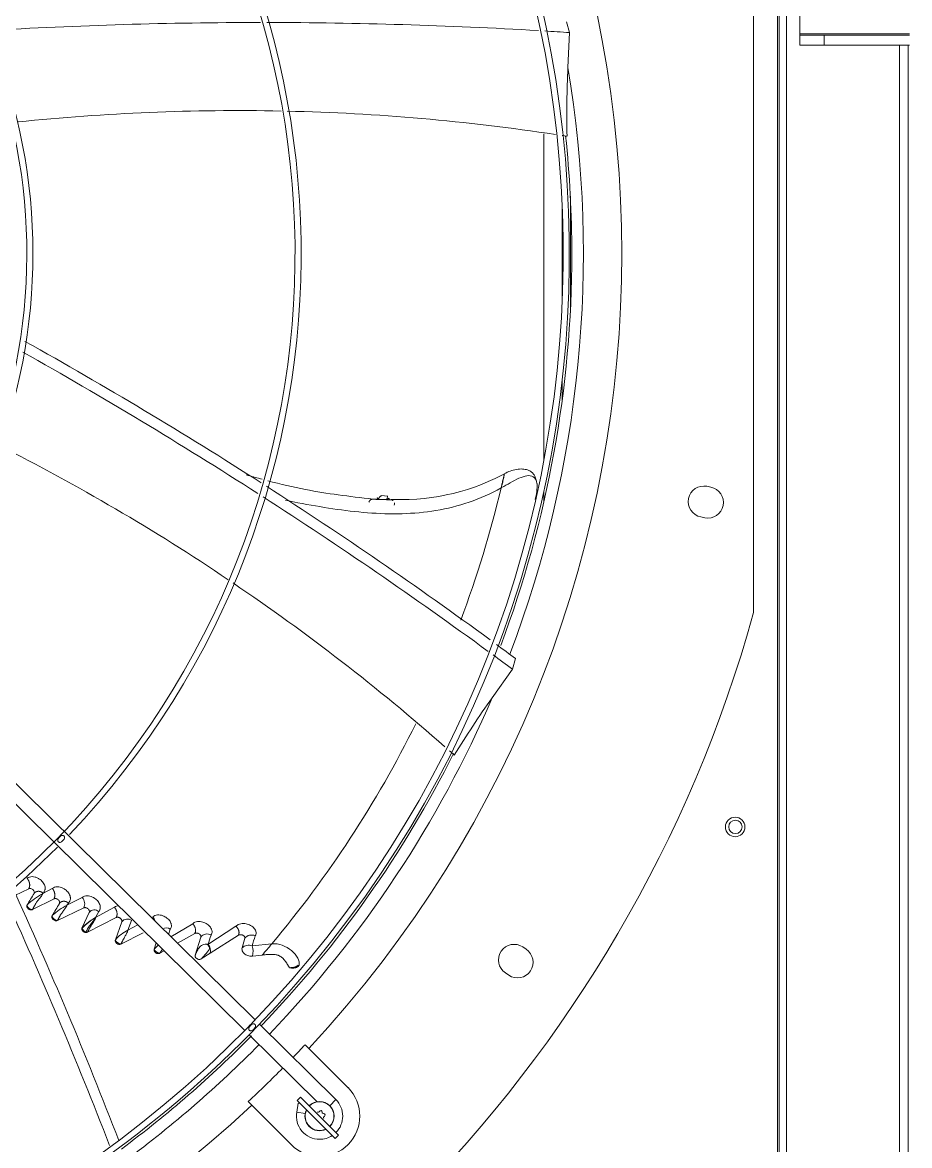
# Model space of a CAD drawing. Header units: millimetres. Extents: x 113490 to 142599, y -20467 to 115.
# Drawn here: x 131527.9 to 131891.7, y -11725.6 to -11265.2 of the extents above; entities that cross this region are included whole.
import ezdxf

# ---------------------------------------------------------------- set-up
doc = ezdxf.new("R2010")
doc.units = ezdxf.units.MM
doc.layers.add('DV3_0', color=7, linetype='Continuous')

msp = doc.modelspace()

# ---------------------------------------------------------------- linework, layer by layer
at = {"layer": 'DV3_0', "color": 7, "linetype": 'Continuous', "lineweight": 20}
for p, q in [((131837.64, -9845.59), (131837.64, -11865.47)), ((131846.74, -11269.89), (131891.74, -11269.89)), ((131887.64, -11903.49), (131887.64, -11274.49)), ((131752.63, -11383.52), (131752.63, -11336.47)), ((131749.31, -11379.64), (131749.31, -11340.34)), ((131749.31, -11419.76), (131749.31, -11411.56)), ((131673.78, -11460.67), (131677.32, -11460.77)), ((131654, -11709.27), (131656.46, -11706.78)), ((131643.88, -11712.5), (131640.44, -11711.89))]:
    msp.add_line(p, q, dxfattribs=at)
at = {"layer": 'DV3_0', "color": 7, "linetype": 'Continuous', "lineweight": 15}
for p, q in [((131838.24, -9857.26), (131838.24, -11851.51)), ((131841.24, -9857.26), (131841.24, -11851.51)), ((131846.74, -11159.09), (131846.74, -11269.89)), ((131827.74, -11507.16), (131827.74, -11212.82)), ((131752.3, -11269.38), (131751.05, -11265.05)), ((131751.65, -11283.75), (131752.3, -11269.38)), ((131846.74, -11269.89), (131846.74, -11270.49)), ((131846.74, -11274.49), (131846.74, -11270.49)), ((131846.74, -11270.49), (131856.74, -11270.49)), ((131856.74, -11270.49), (131891.74, -11270.49)), ((131856.74, -11270.49), (131856.74, -11274.49)), ((131856.74, -11274.49), (131846.74, -11274.49)), ((131856.74, -11274.49), (131891.74, -11274.49)), ((131891.24, -11906.49), (131891.24, -11274.49)), ((131741.73, -11444.84), (131741.73, -11310.84)), ((131623.33, -11674.11), (131314.04, -11369.11)), ((131310.48, -11374.03), (131619.15, -11678.41)), ((131741.73, -11461.9), (131741.73, -11457.32)), ((131810.29, -11455.72), (131808.62, -11455.38)), ((131673.76, -11460.82), (131677.28, -11460.91)), ((131677.85, -11459.44), (131674.99, -11459.21)), ((131677.28, -11460.91), (131677.32, -11460.77)), ((131680.49, -11460.8), (131679.22, -11460.78)), ((131806.13, -11467.94), (131807.79, -11468.27)), ((131728.89, -11530.33), (131730.18, -11526.01)), ((131720.57, -11542.07), (131728.89, -11530.33)), ((131530.55, -11620.32), (131524.83, -11623.06)), ((131540.19, -11620.23), (131536.24, -11622.34)), ((131536.24, -11622.34), (131536.37, -11622.14)), ((131540.89, -11624.44), (131532.03, -11628.89)), ((131553.11, -11628.16), (131542.3, -11633.34)), ((131552.44, -11623.91), (131546.21, -11627.07)), ((131546.21, -11627.07), (131546.76, -11626.19)), ((131565.68, -11627.95), (131557.94, -11632.12)), ((131552.4, -11636.28), (131555.33, -11630.01)), ((131566.4, -11632.14), (131554.61, -11638.17)), ((131557.94, -11632.12), (131559.2, -11629.68)), ((131566.07, -11641.22), (131568.69, -11633.86)), ((131571.14, -11637.31), (131572.73, -11633.35)), ((131575.23, -11635.11), (131571.14, -11637.31)), ((131587.79, -11639.06), (131588.57, -11636.93)), ((131597.76, -11634.71), (131588.73, -11639.99)), ((131615.51, -11635.73), (131603.98, -11643.18)), ((131577.42, -11638.34), (131568.33, -11642.99)), ((131598.62, -11638.65), (131591.48, -11642.7)), ((131598.79, -11647.61), (131601.09, -11640.13)), ((131616.51, -11639.39), (131604.88, -11646.74)), ((131617.99, -11644.6), (131619.14, -11640.66)), ((131581.97, -11645.09), (131582.8, -11642.57)), ((131586.05, -11645.77), (131584.33, -11646.75)), ((131604.88, -11646.74), (131601.28, -11649.09)), ((131603.98, -11643.18), (131603.75, -11643.15)), ((131630.19, -11642.94), (131622.12, -11643.74)), ((131734.53, -11645.15), (131733.11, -11644.2)), ((131626.26, -11647.52), (131622.26, -11647.92)), ((131637.49, -11652.78), (131637.48, -11652.77)), ((131726, -11654.85), (131727.42, -11655.79)), ((131656.46, -11706.78), (131625.11, -11675.87)), ((131620.93, -11680.17), (131648.78, -11707.63)), ((131645.35, -11685.77), (131643.86, -11684.27)), ((131661.46, -11701.88), (131645.35, -11685.77)), ((131642.01, -11705.77), (131640.6, -11707.18)), ((131642.01, -11705.77), (131657.57, -11721.32)), ((131620.52, -11707.61), (131622.01, -11709.1)), ((131622.01, -11709.1), (131638.12, -11725.21)), ((131641.07, -11708.28), (131640.44, -11711.89)), ((131656.16, -11722.74), (131640.6, -11707.18)), ((131641.83, -11708.41), (131641.07, -11708.28)), ((131645.27, -11709.02), (131645.76, -11709.1)), ((131656.16, -11722.74), (131657.57, -11721.32))]:
    msp.add_line(p, q, dxfattribs=at)
for centre, radius in [((131820.24, -11594.99), 4), ((131820.32, -11594.99), 2.75)]:
    msp.add_circle(centre, radius, dxfattribs=at)
for centre, radius, start, end in [((131296.24, -11359.99), 456, 316.0129, 45.5635), ((131296.24, -11359.99), 477.5, 316.9802, 43.0198), ((131296.24, -11359.99), 453.5, 315.9918, 45.5613), ((131296.24, -11359.99), 343.5, 315.6512, 45.622), ((131296.24, -11359.99), 346, 316.5062, 45.3204), ((131296.24, -11359.99), 233.5, 316.4663, 45.8392), ((131296.24, -11359.99), 236, 317.0271, 45.7088), ((131626.5, -13186.65), 1921.39, 90.02851, 93.37418), ((131626.5, -13186.65), 1921.39, 86.62723, 89.95007), ((131626.5, -13186.65), 1921.39, 86.24591, 86.54956), ((132158.49, -11303.41), 407.31, 177.2335, 181.1915), ((131616.17, -12173.61), 872.25, 88.82742, 95.92318), ((131616.17, -12173.61), 872.25, 81.40447, 88.66355), ((131616.17, -12173.61), 872.25, 81.09042, 81.22522), ((131296.24, -11359.99), 457, 0, 6.0686), ((131296.24, -11359.99), 457, 339.424, 0), ((130632.29, -13004.2), 1841.3, 57.34191, 60.857), ((130586.55, -13075.18), 1921.33, 57.30151, 60.65735), ((131125.51, -12217.42), 872.25, 56.07412, 63.24774), ((131683.22, -11370.51), 90.33, 268.265, 299.1199), ((131735.22, -11454.5), 3.74, 5.171, 55.2182), ((130632.29, -13004.2), 1841.3, 53.79883, 57.26308), ((131683.26, -11381.92), 84.69, 298.9449, 299.1014), ((131719.43, -11455.21), 19.56, 343.2318, 2.9654), ((131739.18, -11454.14), 0.228, 185.4122, 193.4088), ((131807.37, -11461.66), 6.4, 78.75, 258.75), ((131809.04, -11461.99), 6.4, 258.75, 78.75), ((130586.55, -13075.18), 1921.33, 53.88646, 57.22542), ((131660.48, -11458.5), 13.48, 350.086, 350.7078), ((131666.44, -11457.07), 11.5, 341.215, 348.1299), ((131125.51, -12217.42), 872.25, 48.70033, 55.91709), ((131296.24, -11359.99), 551.5, 285.4775, 344.5225), ((130632.29, -13004.2), 1841.3, 53.39786, 53.70009), ((130586.55, -13075.18), 1921.33, 53.51882, 53.81385), ((132052.3, -11778.63), 407.44, 144.5071, 148.4639), ((131125.51, -12217.42), 872.25, 48.36342, 48.53339), ((131296.24, -11359.99), 457, 316.1597, 333.3652), ((131296.24, -11359.99), 343.5, 225.9212, 315.6512), ((131296.24, -11359.99), 346, 270, 315.3179), ((129771.86, -12419.24), 1921.39, 21.16348, 24.49317), ((129849.13, -12384.07), 1840.9, 21.02717, 24.54064), ((128643.59, -9865.68), 3381.22, 328.6085, 328.70007), ((131552.48, -11651.66), 33.52, 118.9878, 132.3769), ((128130.29, -9634.07), 3951.76, 329.64096, 329.72446), ((131559.89, -11652.79), 29.13, 118.0017, 132.6106), ((131549.56, -11626.55), 3.91, 335.5813, 42.3867), ((131573.02, -11656.75), 28.87, 121.4706, 135.595), ((131569.89, -11653.83), 24.77, 118.8187, 134.9058), ((131557.42, -11631.68), 2.68, 48.4997, 141.4403), ((131570.98, -11635.69), 2.93, 53.1363, 141.3148), ((131578.63, -11634.45), 3.78, 12.1191, 44.0614), ((131579.93, -11653.96), 18.83, 117.8465, 137.415), ((131586.86, -11639.46), 3.06, 55.8728, 117.4823), ((131603.64, -11642.09), 3.21, 59.3258, 142.3868), ((131452.61, -11589.89), 160.48, 340.6073, 342.0589), ((131621.88, -11642.72), 3.43, 63.9172, 143.096), ((131455.9, -11590.08), 174.66, 342.1076, 343.5161), ((131597.09, -11658.56), 20.25, 131.5607, 138.3129), ((131566.96, -11634.93), 21.01, 325.7537, 331.1896), ((131603.06, -11645.79), 2.73, 75.2441, 82.0086), ((131601.32, -11645.95), 3.71, 23.6858, 48.9928), ((131601.92, -11645.6), 3.17, 338.8246, 49.6777), ((131602.76, -11644.32), 1.96, 345.276, 355.8699), ((131620.72, -11647.35), 3.87, 68.7786, 134.8411), ((131615.66, -11646.04), 6.86, 344.1096, 19.6497), ((131615.41, -11646.05), 7.09, 344.7194, 19.04), ((131452.74, -11494.33), 231.46, 318.56, 320.0536), ((131729.56, -11649.53), 6.4, 56.25, 236.25), ((131730.97, -11650.47), 6.4, 236.25, 56.25), ((131296.24, -11359.99), 453.5, 225.9915, 315.56), ((131296.24, -11359.99), 453.5, 315.56, 315.9918), ((131296.24, -11359.99), 456, 315.5714, 316.0129), ((131296.24, -11359.99), 456, 270, 315.5611), ((131296.24, -11359.99), 457, 306.5693, 315.4466), ((131296.24, -11359.99), 456, 315.5611, 315.5714), ((131296.24, -11359.99), 475.39, 316.1242, 316.989), ((131296.24, -11359.99), 475.39, 313.011, 315.4011), ((131649.79, -11713.54), 16.5, 225, 45), ((131296.24, -11359.99), 477.5, 226.9802, 313.0198), ((131649.79, -11713.54), 6, 154.4712, 295.5288), ((131649.79, -11713.54), 5.91, 154.7712, 295.2288), ((131649.79, -11713.54), 6, 315, 135), ((131649.79, -11713.54), 5.91, 315, 135), ((131649.79, -11713.54), 9.5, 315, 45.4011), ((131649.79, -11713.54), 9.5, 170, 270), ((131649.19, -11711.29), 0.6, 238.8788, 331.1212), ((131650.24, -11711.87), 0.6, 358.8617, 151.1383), ((131651.44, -11711.9), 0.6, 178.8788, 271.1212), ((131652.04, -11714.15), 0.6, 118.8788, 211.1212), ((131651.46, -11713.1), 0.6, 298.8618, 91.1382), ((131649.79, -11713.54), 9.5, 270, 302.8343)]:
    msp.add_arc(centre, radius, start, end, dxfattribs=at)
at = {"layer": 'DV3_0', "color": 7, "linetype": 'Continuous', "lineweight": 20}
for centre, radius, start, end in [((131296.24, -11359.99), 461.75, 339.1775, 9.5034), ((131281.91, -11350.55), 454.74, 339.4486, 346.5883), ((131296.24, -11359.99), 461.75, 316.1456, 336.7764), ((131281.91, -11350.55), 454.74, 319.986, 333.5975), ((131552.86, -11636.43), 0.488, 162.8059, 194.1766), ((131554.81, -11635.59), 2.6, 201.5728, 250.1568), ((131554.51, -11636.83), 1.34, 244.2828, 274.1581), ((131296.24, -11359.99), 461.75, 306.4295, 315.4011)]:
    msp.add_arc(centre, radius, start, end, dxfattribs=at)
at = {"layer": 'DV3_0', "color": 7, "linetype": 'Continuous', "lineweight": 15}
for points, knots in [([(131737.62, -11450.5), (131737.32, -11450.13), (131736.71, -11449.38), (131735.14, -11448.59), (131733.04, -11448.21), (131730.58, -11448.34), (131727.93, -11449.05), (131726.4, -11449.81), (131725.51, -11450.27)], [0, 0, 0, 0, 0.120272, 0.284495, 0.459149, 0.640843, 0.823587, 1, 1, 1, 1]), ([(131626.24, -11452.5), (131624.34, -11451.98), (131622.13, -11451.35), (131619.93, -11450.71), (131619.63, -11450.62)], [0.25984177, 0.25984177, 0.25984177, 0.25984177, 0.29278146, 0.29802068, 0.29802068, 0.29802068, 0.29802068]), ([(131671.82, -11460.62), (131661.61, -11459.46), (131648.11, -11457.86), (131633.77, -11454.49), (131628.59, -11453.13)], [0, 0, 0, 0, 0.1570657, 0.2463577, 0.2463577, 0.2463577, 0.2463577]), ([(131724.61, -11454.91), (131724.75, -11454.29), (131724.97, -11453.26), (131725.21, -11452.15), (131725.38, -11451.34), (131725.49, -11450.77), (131725.56, -11450.41), (131725.59, -11450.24), (131725.59, -11450.21), (131725.56, -11450.32), (131725.49, -11450.59), (131725.38, -11451.09), (131725.25, -11451.63), (131725.09, -11452.37), (131724.88, -11453.28), (131724.61, -11454.45), (131724.38, -11455.46), (131724.25, -11456.03)], [0, 0, 0, 0, 0.062128, 0.124656, 0.187183, 0.249711, 0.312238, 0.374766, 0.437294, 0.499821, 0.624876, 0.687404, 0.749931, 0.812459, 0.874987, 0.937514, 1, 1, 1, 1]), ([(131737.36, -11451.43), (131736.68, -11451.02), (131735.82, -11450.92), (131733.85, -11451.19), (131732.74, -11451.57), (131730.4, -11452.61), (131729.18, -11453.26), (131726.76, -11454.6), (131725.56, -11455.3), (131724.45, -11455.92)], [0, 0, 0, 0, 0.25, 0.25, 0.5, 0.5, 0.75, 0.75, 1, 1, 1, 1]), ([(131635.88, -11461.13), (131637.56, -11461.47), (131639.25, -11461.79), (131650.42, -11463.91), (131659.98, -11465.49), (131678.95, -11466.95), (131688.36, -11466.83), (131706.7, -11463.76), (131715.63, -11460.83), (131724.25, -11456.03)], [0.6026537, 0.6026537, 0.6026537, 0.6026537, 0.625, 0.625, 0.75, 0.75, 0.875, 0.875, 1, 1, 1, 1]), ([(131670.02, -11461.92), (131670.04, -11461.87), (131670.07, -11461.78), (131670.13, -11461.64), (131670.19, -11461.52), (131670.25, -11461.41), (131670.31, -11461.31), (131670.42, -11461.17), (131670.6, -11460.99), (131670.91, -11460.81), (131671.31, -11460.68), (131671.85, -11460.62), (131672.33, -11460.64), (131672.71, -11460.68), (131672.95, -11460.72), (131673.16, -11460.75), (131673.33, -11460.78), (131673.46, -11460.8), (131673.57, -11460.81), (131673.67, -11460.81), (131673.73, -11460.82), (131673.76, -11460.82)], [0, 0, 0, 0, 0.034615, 0.067153, 0.097641, 0.126151, 0.15278, 0.177653, 0.253284, 0.326616, 0.426356, 0.551745, 0.706817, 0.759074, 0.82393, 0.874115, 0.905827, 0.93629, 0.961485, 0.980409, 1, 1, 1, 1]), ([(131673.46, -11460.42), (131673.45, -11460.36), (131673.44, -11460.25), (131673.46, -11460.1), (131673.5, -11460.08), (131673.55, -11460.18), (131673.58, -11460.32), (131673.62, -11460.49), (131673.65, -11460.6), (131673.71, -11460.68), (131673.77, -11460.67), (131673.78, -11460.67)], [0, 0, 0, 0, 0.128962, 0.223321, 0.471945, 0.607552, 0.749514, 0.893505, 0.958713, 0.987993, 1, 1, 1, 1]), ([(131673.46, -11460.42), (131673.49, -11460.41), (131673.53, -11460.37), (131673.6, -11460.33), (131673.67, -11460.3), (131673.71, -11460.29), (131673.73, -11460.28), (131673.74, -11460.28)], [0, 0, 0, 0, 0.0394695, 0.0785517, 0.1172794, 0.155685, 0.161873, 0.161873, 0.161873, 0.161873]), ([(131673.78, -11460.67), (131673.82, -11460.61), (131673.9, -11460.49), (131674.02, -11460.33), (131674.13, -11460.17), (131674.25, -11460.01), (131674.36, -11459.87), (131674.47, -11459.74), (131674.58, -11459.62), (131674.68, -11459.52), (131674.79, -11459.43), (131674.89, -11459.35), (131674.98, -11459.3), (131675.07, -11459.26), (131675.16, -11459.23), (131675.24, -11459.23), (131675.29, -11459.24), (131675.32, -11459.25)], [0, 0, 0, 0, 0.0316233, 0.063666, 0.0961048, 0.1289206, 0.1620988, 0.1956297, 0.2295096, 0.2637404, 0.2983311, 0.3332973, 0.3686623, 0.4044567, 0.4407194, 0.4774968, 0.5148434, 0.5148434, 0.5148434, 0.5148434]), ([(131677.28, -11460.91), (131677.36, -11460.91), (131677.54, -11460.91), (131677.93, -11460.89), (131678.42, -11460.87), (131679.08, -11460.91), (131679.58, -11461.01), (131679.87, -11461.18), (131679.92, -11461.22)], [0, 0, 0, 0, 0.0432673, 0.1100997, 0.236564, 0.3525356, 0.5287013, 0.5662275, 0.5662275, 0.5662275, 0.5662275]), ([(131677.32, -11460.77), (131677.34, -11460.77), (131677.38, -11460.76), (131677.42, -11460.72), (131677.49, -11460.68), (131677.56, -11460.62), (131677.65, -11460.54), (131677.79, -11460.43), (131677.96, -11460.34), (131678.16, -11460.28), (131678.36, -11460.34), (131678.35, -11460.55), (131678.35, -11460.65)], [0, 0, 0, 0, 0.012213, 0.03615, 0.072549, 0.121252, 0.181278, 0.274862, 0.441704, 0.562368, 0.791317, 1, 1, 1, 1]), ([(131542.65, -11601.1), (131542.61, -11601.05), (131542.53, -11600.96), (131542.42, -11600.72), (131542.38, -11600.32), (131542.56, -11599.89), (131542.83, -11599.51), (131543.1, -11599.19), (131543.4, -11598.91), (131543.78, -11598.64), (131544.2, -11598.46), (131544.59, -11598.48), (131544.83, -11598.6), (131544.92, -11598.67), (131544.96, -11598.71)], [0, 0, 0, 0, 0.040443, 0.081793, 0.180216, 0.319289, 0.407802, 0.503208, 0.598506, 0.68594, 0.822069, 0.918689, 0.959722, 1, 1, 1, 1]), ([(131544.96, -11598.71), (131545, -11598.76), (131545.08, -11598.85), (131545.2, -11599.09), (131545.24, -11599.49), (131545.06, -11599.92), (131544.79, -11600.31), (131544.52, -11600.62), (131544.22, -11600.9), (131543.84, -11601.17), (131543.42, -11601.36), (131543.03, -11601.33), (131542.79, -11601.21), (131542.7, -11601.14), (131542.65, -11601.1)], [0, 0, 0, 0, 0.040471, 0.081926, 0.180876, 0.319892, 0.408079, 0.503208, 0.597701, 0.68481, 0.821378, 0.918632, 0.959731, 1, 1, 1, 1]), ([(131536.37, -11622.14), (131536.49, -11622.02), (131536.72, -11621.8), (131536.97, -11621.4), (131537.13, -11621), (131537.22, -11620.62), (131537.25, -11620.25), (131537.24, -11619.92), (131537.14, -11619.14), (131536.62, -11617.9), (131535.44, -11616.68), (131534.23, -11615.92), (131533.11, -11615.49), (131531.93, -11615.33), (131530.77, -11615.47), (131530.17, -11615.86), (131529.87, -11616.06)], [0, 0, 0, 0, 0.045484, 0.087511, 0.126239, 0.161752, 0.193995, 0.22288, 0.248302, 0.398303, 0.542361, 0.628866, 0.719082, 0.81149, 0.90479, 1, 1, 1, 1]), ([(131529.87, -11616.06), (131529.91, -11616.11), (131529.98, -11616.19), (131530.08, -11616.33), (131530.16, -11616.46), (131530.25, -11616.59), (131530.32, -11616.71), (131530.38, -11616.83), (131530.44, -11616.95), (131530.5, -11617.06), (131530.55, -11617.17), (131530.59, -11617.27), (131530.62, -11617.36), (131530.66, -11617.45), (131530.69, -11617.54), (131530.71, -11617.61), (131530.73, -11617.68), (131530.75, -11617.75), (131530.76, -11617.81), (131530.78, -11617.86), (131530.79, -11617.9), (131530.8, -11617.94), (131530.8, -11617.97), (131530.81, -11617.99), (131530.84, -11618.15), (131530.89, -11618.44), (131530.92, -11618.84), (131530.9, -11619.2), (131530.85, -11619.53), (131530.77, -11619.83), (131530.67, -11620.09), (131530.59, -11620.24), (131530.55, -11620.32)], [0, 0, 0, 0, 0.034344, 0.067168, 0.098516, 0.128424, 0.156915, 0.184012, 0.209726, 0.234069, 0.257047, 0.278666, 0.298927, 0.317831, 0.335378, 0.351567, 0.366395, 0.37986, 0.391959, 0.402687, 0.412043, 0.420021, 0.42662, 0.431837, 0.435668, 0.528079, 0.616208, 0.700323, 0.780585, 0.857152, 0.930213, 1, 1, 1, 1]), ([(131532.7, -11622.28), (131532.73, -11622.22), (131532.79, -11622.11), (131532.84, -11621.84), (131532.8, -11621.46), (131532.56, -11621), (131532.17, -11620.6), (131531.7, -11620.33), (131531.25, -11620.21), (131530.92, -11620.21), (131530.7, -11620.26), (131530.6, -11620.3), (131530.55, -11620.32)], [0, 0, 0, 0, 0.060979, 0.122856, 0.254546, 0.396945, 0.545585, 0.68882, 0.805931, 0.904784, 0.952657, 1, 1, 1, 1]), ([(131536.24, -11622.34), (131536.22, -11622.39), (131536.18, -11622.49), (131536.12, -11622.64), (131536.04, -11622.79), (131535.96, -11622.95), (131535.8, -11623.21), (131535.54, -11623.6), (131535.15, -11624.12), (131534.74, -11624.62), (131534.42, -11625.03), (131534.1, -11625.43), (131533.78, -11625.86), (131533.47, -11626.31), (131533.23, -11626.69), (131533.04, -11627), (131532.87, -11627.3), (131532.71, -11627.6), (131532.56, -11627.89), (131532.42, -11628.17), (131532.29, -11628.43), (131532.16, -11628.68), (131532.07, -11628.82), (131532.03, -11628.89)], [0, 0, 0, 0, 0.022116, 0.044979, 0.068622, 0.093072, 0.118353, 0.189051, 0.281999, 0.373022, 0.439614, 0.481491, 0.564848, 0.63761, 0.682237, 0.724973, 0.76612, 0.806014, 0.845018, 0.883516, 0.921909, 0.9606, 1, 1, 1, 1]), ([(131536.37, -11622.14), (131536.33, -11622.11), (131536.26, -11622.04), (131536.14, -11621.95), (131536.02, -11621.87), (131535.9, -11621.79), (131535.78, -11621.71), (131535.65, -11621.65), (131535.52, -11621.59), (131535.39, -11621.54), (131535.26, -11621.49), (131535.12, -11621.46), (131534.99, -11621.43), (131534.85, -11621.4), (131534.72, -11621.39), (131534.59, -11621.38), (131534.45, -11621.38), (131534.32, -11621.38), (131534.19, -11621.4), (131534.07, -11621.42), (131533.94, -11621.44), (131533.82, -11621.48), (131533.7, -11621.52), (131533.58, -11621.57), (131533.46, -11621.62), (131533.35, -11621.68), (131533.25, -11621.75), (131533.14, -11621.82), (131533.05, -11621.9), (131532.95, -11621.99), (131532.86, -11622.08), (131532.78, -11622.18), (131532.73, -11622.25), (131532.7, -11622.28)], [0, 0, 0, 0, 0.030291, 0.06056, 0.090853, 0.121211, 0.151668, 0.182249, 0.212976, 0.243865, 0.274927, 0.306171, 0.337603, 0.369226, 0.401044, 0.43306, 0.465274, 0.49769, 0.530307, 0.563117, 0.596108, 0.629266, 0.662573, 0.696012, 0.729564, 0.76321, 0.796931, 0.830709, 0.864529, 0.898377, 0.932243, 0.966118, 1, 1, 1, 1]), ([(131546.76, -11626.19), (131546.88, -11626.07), (131547.11, -11625.84), (131547.36, -11625.44), (131547.51, -11625.04), (131547.59, -11624.66), (131547.62, -11624.3), (131547.6, -11623.97), (131547.49, -11623.19), (131546.94, -11621.95), (131545.73, -11620.76), (131544.52, -11620.02), (131543.41, -11619.61), (131542.23, -11619.46), (131541.07, -11619.62), (131540.49, -11620.03), (131540.19, -11620.23)], [0, 0, 0, 0, 0.045632, 0.087718, 0.126426, 0.161832, 0.193872, 0.222444, 0.247427, 0.398097, 0.543438, 0.628642, 0.718208, 0.8105, 0.904084, 1, 1, 1, 1]), ([(131540.19, -11620.23), (131540.23, -11620.28), (131540.3, -11620.36), (131540.4, -11620.5), (131540.49, -11620.63), (131540.57, -11620.76), (131540.65, -11620.88), (131540.72, -11621), (131540.78, -11621.12), (131540.83, -11621.23), (131540.88, -11621.34), (131540.92, -11621.44), (131540.96, -11621.53), (131540.99, -11621.62), (131541.02, -11621.7), (131541.04, -11621.77), (131541.06, -11621.84), (131541.08, -11621.9), (131541.1, -11621.95), (131541.11, -11622), (131541.12, -11622.04), (131541.13, -11622.08), (131541.13, -11622.1), (131541.17, -11622.27), (131541.22, -11622.56), (131541.25, -11622.96), (131541.24, -11623.32), (131541.19, -11623.66), (131541.11, -11623.95), (131541.01, -11624.21), (131540.93, -11624.37), (131540.89, -11624.44)], [0, 0, 0, 0, 0.034913, 0.068221, 0.099975, 0.130214, 0.158967, 0.186255, 0.212093, 0.236491, 0.259457, 0.280995, 0.301106, 0.31979, 0.337046, 0.352872, 0.367264, 0.38022, 0.391735, 0.401805, 0.410427, 0.417596, 0.42331, 0.427565, 0.521414, 0.610902, 0.696294, 0.777739, 0.855376, 0.929387, 1, 1, 1, 1]), ([(131559.2, -11629.68), (131559.3, -11629.56), (131559.49, -11629.33), (131559.69, -11628.94), (131559.81, -11628.56), (131559.87, -11628.18), (131559.88, -11627.82), (131559.84, -11627.48), (131559.69, -11626.71), (131559.08, -11625.51), (131557.86, -11624.38), (131556.66, -11623.69), (131555.57, -11623.31), (131554.43, -11623.18), (131553.31, -11623.34), (131552.73, -11623.72), (131552.44, -11623.91)], [0, 0, 0, 0, 0.042988, 0.083321, 0.121126, 0.156486, 0.189349, 0.219635, 0.247246, 0.398049, 0.54578, 0.630422, 0.719507, 0.811377, 0.904576, 1, 1, 1, 1]), ([(131532.03, -11628.89), (131532, -11628.91), (131531.96, -11628.93), (131531.88, -11628.96), (131531.79, -11628.98), (131531.68, -11629.01), (131531.53, -11629.03), (131531.34, -11629.02), (131531.14, -11628.99), (131530.82, -11628.9), (131530.5, -11628.72), (131530.22, -11628.47), (131530.04, -11628.25), (131529.89, -11628.02), (131529.8, -11627.77), (131529.75, -11627.53), (131529.75, -11627.32), (131529.78, -11627.15), (131529.82, -11627.02), (131529.87, -11626.94), (131529.89, -11626.9)], [0, 0, 0, 0, 0.023685, 0.047466, 0.071475, 0.09584, 0.144223, 0.193094, 0.248324, 0.304393, 0.444759, 0.517414, 0.59071, 0.664382, 0.736891, 0.805398, 0.873372, 0.916416, 0.958401, 1, 1, 1, 1]), ([(131532.03, -11628.89), (131531.85, -11628.93), (131531.6, -11628.88), (131531.04, -11628.64), (131530.74, -11628.45), (131530.24, -11628), (131530.04, -11627.74), (131529.82, -11627.26), (131529.8, -11627.05), (131529.89, -11626.9)], [0, 0, 0, 0, 0.25, 0.25, 0.5, 0.5, 0.75, 0.75, 1, 1, 1, 1]), ([(131543.07, -11626.38), (131543.1, -11626.32), (131543.16, -11626.21), (131543.2, -11625.93), (131543.15, -11625.55), (131542.91, -11625.09), (131542.5, -11624.7), (131542.03, -11624.44), (131541.58, -11624.33), (131541.26, -11624.33), (131541.04, -11624.38), (131540.94, -11624.42), (131540.89, -11624.44)], [0, 0, 0, 0, 0.060903, 0.122655, 0.25432, 0.397066, 0.546321, 0.689979, 0.806929, 0.905328, 0.952911, 1, 1, 1, 1]), ([(131546.21, -11627.07), (131546.19, -11627.11), (131546.16, -11627.21), (131546.1, -11627.35), (131546.04, -11627.5), (131545.96, -11627.65), (131545.83, -11627.9), (131545.59, -11628.27), (131545.24, -11628.76), (131544.87, -11629.25), (131544.57, -11629.63), (131544.29, -11630.01), (131543.99, -11630.42), (131543.69, -11630.85), (131543.46, -11631.22), (131543.28, -11631.52), (131543.12, -11631.81), (131542.96, -11632.1), (131542.82, -11632.37), (131542.68, -11632.64), (131542.55, -11632.89), (131542.42, -11633.13), (131542.34, -11633.27), (131542.3, -11633.34)], [0, 0, 0, 0, 0.021768, 0.044278, 0.067562, 0.091644, 0.116549, 0.185919, 0.276389, 0.3673, 0.432608, 0.471944, 0.555436, 0.628427, 0.674056, 0.717868, 0.760141, 0.801183, 0.841323, 0.88091, 0.920305, 0.959878, 1, 1, 1, 1]), ([(131546.76, -11626.19), (131546.73, -11626.16), (131546.65, -11626.1), (131546.54, -11626.01), (131546.42, -11625.92), (131546.29, -11625.84), (131546.17, -11625.77), (131546.04, -11625.71), (131545.91, -11625.65), (131545.78, -11625.6), (131545.64, -11625.56), (131545.51, -11625.52), (131545.38, -11625.5), (131545.24, -11625.47), (131545.11, -11625.46), (131544.97, -11625.45), (131544.84, -11625.45), (131544.71, -11625.46), (131544.58, -11625.47), (131544.45, -11625.5), (131544.32, -11625.53), (131544.2, -11625.56), (131544.08, -11625.6), (131543.96, -11625.65), (131543.84, -11625.71), (131543.73, -11625.77), (131543.62, -11625.84), (131543.52, -11625.92), (131543.42, -11626), (131543.32, -11626.08), (131543.23, -11626.18), (131543.15, -11626.27), (131543.1, -11626.34), (131543.07, -11626.38)], [0, 0, 0, 0, 0.030121, 0.060224, 0.090357, 0.120564, 0.150876, 0.181322, 0.211924, 0.242699, 0.273659, 0.304813, 0.336169, 0.367731, 0.399502, 0.431485, 0.463683, 0.496098, 0.528729, 0.561568, 0.594602, 0.627818, 0.661197, 0.694722, 0.728373, 0.76213, 0.795975, 0.829888, 0.863855, 0.897859, 0.93189, 0.965938, 1, 1, 1, 1]), ([(131555.33, -11630.01), (131555.34, -11629.98), (131555.36, -11629.93), (131555.39, -11629.84), (131555.4, -11629.74), (131555.41, -11629.61), (131555.39, -11629.43), (131555.33, -11629.21), (131555.22, -11628.99), (131555.02, -11628.7), (131554.68, -11628.39), (131554.22, -11628.15), (131553.84, -11628.06), (131553.58, -11628.05), (131553.41, -11628.07), (131553.25, -11628.1), (131553.16, -11628.14), (131553.11, -11628.16)], [0, 0, 0, 0, 0.030358, 0.060715, 0.091326, 0.122441, 0.187897, 0.254659, 0.325793, 0.39806, 0.547495, 0.691544, 0.808778, 0.858283, 0.907076, 0.953825, 1, 1, 1, 1]), ([(131567.29, -11627.24), (131567.03, -11627.27), (131566.43, -11627.41), (131565.96, -11627.75), (131565.68, -11627.95)], [0.8396517, 0.8396517, 0.8396517, 0.8396517, 0.9042984, 1, 1, 1, 1]), ([(131565.68, -11627.95), (131565.71, -11627.99), (131565.78, -11628.06), (131565.88, -11628.19), (131565.97, -11628.31), (131566.05, -11628.42), (131566.12, -11628.54), (131566.19, -11628.66), (131566.25, -11628.77), (131566.31, -11628.87), (131566.36, -11628.98), (131566.4, -11629.08), (131566.44, -11629.17), (131566.48, -11629.26), (131566.51, -11629.35), (131566.54, -11629.43), (131566.56, -11629.5), (131566.58, -11629.57), (131566.6, -11629.64), (131566.62, -11629.69), (131566.63, -11629.75), (131566.64, -11629.8), (131566.65, -11629.84), (131566.7, -11630.03), (131566.75, -11630.36), (131566.76, -11630.8), (131566.72, -11631.2), (131566.64, -11631.55), (131566.54, -11631.87), (131566.44, -11632.05), (131566.4, -11632.14)], [0, 0, 0, 0, 0.032368, 0.063415, 0.093194, 0.121749, 0.149112, 0.175307, 0.20035, 0.224254, 0.247026, 0.268671, 0.289192, 0.308588, 0.326858, 0.344, 0.360011, 0.374887, 0.388623, 0.401214, 0.412658, 0.422947, 0.43208, 0.44005, 0.545293, 0.645478, 0.740868, 0.831603, 0.917878, 1, 1, 1, 1]), ([(131542.3, -11633.34), (131542.27, -11633.35), (131542.22, -11633.37), (131542.15, -11633.4), (131542.07, -11633.42), (131541.96, -11633.45), (131541.81, -11633.46), (131541.62, -11633.46), (131541.42, -11633.43), (131541.1, -11633.33), (131540.78, -11633.16), (131540.5, -11632.91), (131540.32, -11632.7), (131540.18, -11632.46), (131540.08, -11632.22), (131540.03, -11631.98), (131540.03, -11631.77), (131540.06, -11631.6), (131540.1, -11631.47), (131540.14, -11631.39), (131540.16, -11631.35)], [0, 0, 0, 0, 0.023103, 0.046302, 0.069715, 0.09346, 0.141592, 0.19023, 0.245942, 0.302454, 0.444237, 0.517183, 0.590708, 0.664499, 0.737116, 0.805641, 0.873604, 0.916607, 0.95852, 1, 1, 1, 1]), ([(131542.3, -11633.34), (131542.12, -11633.36), (131541.87, -11633.31), (131541.32, -11633.07), (131541.03, -11632.87), (131540.53, -11632.43), (131540.33, -11632.18), (131540.1, -11631.71), (131540.08, -11631.5), (131540.16, -11631.35)], [0, 0, 0, 0, 0.25, 0.25, 0.5, 0.5, 0.75, 0.75, 1, 1, 1, 1]), ([(131553.93, -11638.04), (131554, -11637.91), (131554.16, -11637.64), (131554.5, -11637.06), (131554.95, -11636.35), (131555.49, -11635.57), (131556.04, -11634.84), (131556.57, -11634.14), (131557.09, -11633.46), (131557.56, -11632.78), (131557.83, -11632.34), (131557.94, -11632.12)], [0, 0, 0, 0, 0.062498, 0.125001, 0.250008, 0.375015, 0.500021, 0.625028, 0.750035, 0.875041, 1, 1, 1, 1]), ([(131557.94, -11632.12), (131557.93, -11632.17), (131557.91, -11632.26), (131557.86, -11632.41), (131557.81, -11632.56), (131557.74, -11632.73), (131557.65, -11632.9), (131557.56, -11633.09), (131557.46, -11633.29), (131557.34, -11633.5), (131557.14, -11633.83), (131556.9, -11634.21), (131556.66, -11634.58), (131556.45, -11634.89), (131556.27, -11635.18), (131556.07, -11635.5), (131555.8, -11635.95), (131555.48, -11636.51), (131555.19, -11637.07), (131554.99, -11637.46), (131554.86, -11637.71), (131554.73, -11637.95), (131554.65, -11638.1), (131554.61, -11638.17)], [0, 0, 0, 0, 0.021725, 0.045279, 0.070709, 0.098055, 0.127351, 0.158627, 0.191912, 0.227228, 0.264599, 0.358633, 0.42228, 0.454975, 0.512767, 0.565816, 0.614185, 0.725877, 0.827463, 0.870174, 0.912916, 0.956066, 1, 1, 1, 1]), ([(131568.69, -11633.86), (131568.7, -11633.83), (131568.72, -11633.77), (131568.74, -11633.68), (131568.74, -11633.59), (131568.74, -11633.45), (131568.71, -11633.28), (131568.63, -11633.07), (131568.5, -11632.85), (131568.28, -11632.58), (131568, -11632.35), (131567.67, -11632.18), (131567.44, -11632.09), (131567.22, -11632.04), (131567, -11632.02), (131566.79, -11632.02), (131566.58, -11632.06), (131566.46, -11632.11), (131566.4, -11632.14)], [0, 0, 0, 0, 0.030546, 0.061121, 0.091979, 0.123365, 0.189489, 0.256975, 0.328949, 0.402078, 0.553216, 0.625751, 0.69763, 0.756021, 0.813551, 0.877124, 0.938633, 1, 1, 1, 1]), ([(131588.57, -11636.93), (131588.67, -11636.79), (131588.85, -11636.52), (131589, -11636.07), (131589.06, -11635.63), (131589.04, -11635.21), (131588.96, -11634.82), (131588.72, -11634.04), (131587.99, -11632.9), (131586.68, -11631.9), (131585.44, -11631.34), (131584.38, -11631.06), (131583.27, -11631.01), (131582.18, -11631.22), (131581.63, -11631.62), (131581.35, -11631.82)], [0, 0, 0, 0, 0.048319, 0.093612, 0.13613, 0.175841, 0.212492, 0.24595, 0.396838, 0.551403, 0.633547, 0.720883, 0.811655, 0.904459, 1, 1, 1, 1]), ([(131554.61, -11638.17), (131554.58, -11638.18), (131554.54, -11638.2), (131554.46, -11638.23), (131554.38, -11638.26), (131554.27, -11638.28), (131554.13, -11638.3), (131553.95, -11638.31), (131553.75, -11638.28), (131553.44, -11638.21), (131553.12, -11638.05), (131552.83, -11637.82), (131552.64, -11637.62), (131552.49, -11637.39), (131552.38, -11637.15), (131552.31, -11636.91), (131552.3, -11636.71), (131552.31, -11636.54), (131552.34, -11636.41), (131552.38, -11636.32), (131552.4, -11636.28)], [0, 0, 0, 0, 0.023076, 0.046315, 0.069833, 0.093744, 0.141136, 0.189036, 0.244037, 0.299791, 0.441115, 0.514551, 0.588572, 0.66295, 0.736219, 0.805448, 0.874103, 0.916828, 0.958588, 1, 1, 1, 1]), ([(131571.14, -11637.31), (131571.14, -11637.33), (131571.13, -11637.37), (131571.12, -11637.44), (131571.1, -11637.53), (131571.06, -11637.67), (131571, -11637.87), (131570.91, -11638.11), (131570.74, -11638.5), (131570.47, -11639.03), (131570.14, -11639.64), (131569.76, -11640.3), (131569.37, -11641.01), (131569.03, -11641.67), (131568.82, -11642.09), (131568.69, -11642.34), (131568.57, -11642.57), (131568.45, -11642.79), (131568.37, -11642.92), (131568.33, -11642.99)], [0, 0, 0, 0, 0.008471, 0.020849, 0.037173, 0.057479, 0.094233, 0.135729, 0.182098, 0.301941, 0.417999, 0.498958, 0.649695, 0.779421, 0.824012, 0.868085, 0.91192, 0.955796, 1, 1, 1, 1]), ([(131605.28, -11639.33), (131605.36, -11639.19), (131605.52, -11638.94), (131605.66, -11638.51), (131605.71, -11638.09), (131605.69, -11637.67), (131605.6, -11637.26), (131605.32, -11636.48), (131604.5, -11635.36), (131603.13, -11634.47), (131601.87, -11633.99), (131600.84, -11633.78), (131599.72, -11633.77), (131598.6, -11634.04), (131598.04, -11634.48), (131597.76, -11634.71)], [0, 0, 0, 0, 0.04416, 0.086796, 0.128084, 0.1682, 0.207124, 0.244756, 0.394791, 0.555025, 0.629883, 0.713634, 0.804159, 0.899585, 1, 1, 1, 1]), ([(131597.76, -11634.71), (131597.8, -11634.74), (131597.87, -11634.81), (131597.97, -11634.92), (131598.06, -11635.03), (131598.15, -11635.14), (131598.23, -11635.25), (131598.3, -11635.36), (131598.37, -11635.47), (131598.43, -11635.57), (131598.48, -11635.67), (131598.53, -11635.77), (131598.58, -11635.86), (131598.62, -11635.95), (131598.65, -11636.03), (131598.68, -11636.11), (131598.71, -11636.19), (131598.73, -11636.26), (131598.76, -11636.33), (131598.78, -11636.39), (131598.79, -11636.44), (131598.84, -11636.63), (131598.91, -11636.95), (131598.93, -11637.36), (131598.91, -11637.74), (131598.85, -11638.08), (131598.75, -11638.39), (131598.66, -11638.56), (131598.62, -11638.65)], [0, 0, 0, 0, 0.032899, 0.064458, 0.094752, 0.123838, 0.15176, 0.178553, 0.204241, 0.228841, 0.252366, 0.274822, 0.296215, 0.316544, 0.335811, 0.354013, 0.371146, 0.387206, 0.402188, 0.416087, 0.428897, 0.440613, 0.544029, 0.643173, 0.738243, 0.829293, 0.916449, 1, 1, 1, 1]), ([(131623.39, -11639.64), (131623.44, -11639.55), (131623.55, -11639.39), (131623.69, -11639.03), (131623.84, -11638.32), (131623.54, -11637.15), (131622.41, -11635.83), (131620.95, -11635.05), (131619.61, -11634.69), (131618.55, -11634.57), (131617.43, -11634.66), (131616.32, -11635), (131615.78, -11635.48), (131615.51, -11635.73)], [0, 0, 0, 0, 0.026984, 0.053974, 0.112551, 0.239933, 0.38697, 0.555519, 0.630167, 0.713559, 0.803882, 0.899324, 1, 1, 1, 1]), ([(131615.51, -11635.73), (131615.54, -11635.76), (131615.61, -11635.82), (131615.72, -11635.93), (131615.81, -11636.03), (131615.91, -11636.13), (131615.99, -11636.24), (131616.08, -11636.35), (131616.15, -11636.46), (131616.22, -11636.57), (131616.29, -11636.67), (131616.35, -11636.78), (131616.41, -11636.89), (131616.46, -11637), (131616.51, -11637.1), (131616.55, -11637.21), (131616.59, -11637.31), (131616.62, -11637.41), (131616.65, -11637.51), (131616.67, -11637.6), (131616.7, -11637.7), (131616.72, -11637.85), (131616.75, -11638.06), (131616.77, -11638.33), (131616.75, -11638.6), (131616.71, -11638.87), (131616.63, -11639.14), (131616.55, -11639.3), (131616.51, -11639.39)], [0, 0, 0, 0, 0.033091, 0.065299, 0.096702, 0.127365, 0.157345, 0.186688, 0.215433, 0.243612, 0.271253, 0.298377, 0.325004, 0.351149, 0.376826, 0.402045, 0.426818, 0.451151, 0.475052, 0.498528, 0.521583, 0.544215, 0.610695, 0.680334, 0.753617, 0.830991, 0.912924, 1, 1, 1, 1]), ([(131568.33, -11642.99), (131568.3, -11643), (131568.24, -11643.03), (131568.15, -11643.07), (131568.05, -11643.1), (131567.94, -11643.12), (131567.84, -11643.13), (131567.7, -11643.13), (131567.53, -11643.12), (131567.31, -11643.08), (131567.07, -11643), (131566.83, -11642.88), (131566.61, -11642.72), (131566.34, -11642.46), (131566.15, -11642.17), (131566.04, -11641.85), (131566.01, -11641.65), (131566.01, -11641.48), (131566.03, -11641.35), (131566.06, -11641.26), (131566.07, -11641.22)], [0, 0, 0, 0, 0.030129, 0.060098, 0.090132, 0.120453, 0.151278, 0.182814, 0.237513, 0.292849, 0.363728, 0.435399, 0.509374, 0.583753, 0.731898, 0.801807, 0.871124, 0.914962, 0.957714, 1, 1, 1, 1]), ([(131601.09, -11640.13), (131601.1, -11640.1), (131601.12, -11640.04), (131601.13, -11639.95), (131601.13, -11639.86), (131601.12, -11639.73), (131601.07, -11639.56), (131600.98, -11639.36), (131600.84, -11639.17), (131600.59, -11638.92), (131600.27, -11638.71), (131599.92, -11638.58), (131599.66, -11638.51), (131599.42, -11638.48), (131599.2, -11638.48), (131598.99, -11638.51), (131598.8, -11638.56), (131598.68, -11638.62), (131598.62, -11638.65)], [0, 0, 0, 0, 0.029896, 0.059787, 0.089936, 0.1206, 0.185011, 0.250864, 0.322237, 0.395142, 0.549911, 0.626794, 0.703247, 0.763639, 0.823169, 0.8835, 0.941942, 1, 1, 1, 1]), ([(131619.14, -11640.66), (131619.15, -11640.63), (131619.16, -11640.57), (131619.17, -11640.48), (131619.17, -11640.39), (131619.15, -11640.27), (131619.1, -11640.11), (131619, -11639.92), (131618.85, -11639.74), (131618.58, -11639.5), (131618.23, -11639.32), (131617.84, -11639.21), (131617.56, -11639.17), (131617.3, -11639.16), (131617.08, -11639.18), (131616.87, -11639.23), (131616.67, -11639.29), (131616.56, -11639.35), (131616.51, -11639.39)], [0, 0, 0, 0, 0.029164, 0.058177, 0.087309, 0.116826, 0.179188, 0.243122, 0.313607, 0.385995, 0.543799, 0.624534, 0.704824, 0.767483, 0.82951, 0.88787, 0.944265, 1, 1, 1, 1]), ([(131584.33, -11646.75), (131584.3, -11646.76), (131584.24, -11646.8), (131584.15, -11646.84), (131584.05, -11646.87), (131583.95, -11646.89), (131583.84, -11646.91), (131583.7, -11646.92), (131583.52, -11646.92), (131583.3, -11646.89), (131583.06, -11646.82), (131582.8, -11646.71), (131582.57, -11646.56), (131582.36, -11646.38), (131582.18, -11646.17), (131582.05, -11645.95), (131581.96, -11645.72), (131581.92, -11645.52), (131581.92, -11645.36), (131581.93, -11645.22), (131581.95, -11645.14), (131581.97, -11645.09)], [0, 0, 0, 0, 0.029725, 0.059353, 0.089098, 0.119171, 0.149777, 0.181113, 0.236416, 0.292325, 0.364768, 0.437887, 0.512681, 0.587629, 0.662325, 0.735799, 0.804811, 0.873158, 0.91634, 0.958408, 1, 1, 1, 1]), ([(131603.44, -11643.08), (131603.06, -11643.03), (131602.7, -11643.06), (131602.01, -11643.24), (131601.7, -11643.38), (131601.13, -11643.75), (131600.88, -11643.97), (131600.44, -11644.44), (131600.24, -11644.7), (131599.89, -11645.21), (131599.74, -11645.47), (131599.48, -11645.98), (131599.36, -11646.23), (131599.05, -11646.93), (131598.9, -11647.33), (131598.79, -11647.61)], [0, 0, 0, 0, 0.125, 0.125, 0.25, 0.25, 0.375, 0.375, 0.5, 0.5, 0.625, 0.625, 0.75, 0.75, 1, 1, 1, 1]), ([(131601.28, -11649.09), (131601.49, -11648.87), (131601.73, -11648.59), (131602.26, -11647.98), (131602.56, -11647.64), (131603.06, -11647.09), (131603.23, -11646.9), (131603.58, -11646.5), (131603.76, -11646.3), (131604.09, -11645.89), (131604.24, -11645.68), (131604.5, -11645.26), (131604.6, -11645.04), (131604.66, -11644.81)], [0, 0, 0, 0, 0.25, 0.25, 0.5, 0.5, 0.625, 0.625, 0.75, 0.75, 0.875, 0.875, 1, 1, 1, 1]), ([(131622.26, -11647.92), (131622.17, -11647.93), (131621.83, -11647.95), (131620.89, -11647.92), (131619.73, -11647.56), (131618.78, -11646.86), (131618.25, -11646.17), (131617.95, -11645.4), (131617.97, -11644.87), (131617.99, -11644.6)], [0, 0, 0, 0, 0.040166, 0.156459, 0.424797, 0.568936, 0.70936, 0.852194, 1, 1, 1, 1]), ([(131630.19, -11642.94), (131631.63, -11642.78), (131633.11, -11643.01), (131635.9, -11644.02), (131637.21, -11644.79), (131639.4, -11646.63), (131640.28, -11647.69), (131641.37, -11649.81), (131641.59, -11650.87), (131641.4, -11651.75)], [0, 0, 0, 0, 0.25, 0.25, 0.5, 0.5, 0.75, 0.75, 1, 1, 1, 1]), ([(131598.79, -11647.61), (131598.72, -11647.81), (131598.73, -11648.06), (131598.94, -11648.55), (131599.14, -11648.79), (131599.58, -11649.08), (131599.75, -11649.16), (131600.11, -11649.27), (131600.3, -11649.3), (131600.63, -11649.31), (131600.76, -11649.29), (131601.03, -11649.22), (131601.16, -11649.17), (131601.28, -11649.09)], [0, 0, 0, 0, 0.25, 0.25, 0.5, 0.5, 0.625, 0.625, 0.75, 0.75, 0.875, 0.875, 1, 1, 1, 1]), ([(131626.26, -11647.52), (131626.5, -11647.49), (131627.03, -11647.43), (131628.01, -11647.33), (131629.08, -11647.24), (131630.21, -11647.21), (131631.13, -11647.25), (131631.92, -11647.37), (131632.51, -11647.52), (131633.1, -11647.75), (131633.69, -11648.05), (131634.3, -11648.48), (131634.92, -11649.02), (131635.47, -11649.64), (131635.88, -11650.19), (131636.15, -11650.59), (131636.35, -11650.91), (131636.54, -11651.22), (131636.72, -11651.53), (131636.89, -11651.82), (131637.05, -11652.09), (131637.2, -11652.35), (131637.34, -11652.58), (131637.43, -11652.71), (131637.48, -11652.77)], [0, 0, 0, 0, 0.040265, 0.086415, 0.160521, 0.214872, 0.27235, 0.313658, 0.351295, 0.379996, 0.429661, 0.477318, 0.528728, 0.60507, 0.664546, 0.698808, 0.733837, 0.769618, 0.806141, 0.8434, 0.881397, 0.920144, 0.959665, 1, 1, 1, 1]), ([(131641.4, -11651.75), (131641.35, -11651.8), (131641.25, -11651.91), (131641.09, -11652.07), (131640.92, -11652.21), (131640.74, -11652.34), (131640.55, -11652.46), (131640.35, -11652.55), (131640.14, -11652.64), (131639.85, -11652.73), (131639.46, -11652.81), (131638.97, -11652.84), (131638.47, -11652.83), (131637.98, -11652.8), (131637.64, -11652.78), (131637.48, -11652.77)], [0, 0, 0, 0, 0.053355, 0.106652, 0.159725, 0.212534, 0.26516, 0.317648, 0.369797, 0.421334, 0.53594, 0.65085, 0.766283, 0.882004, 1, 1, 1, 1]), ([(131637.49, -11652.78), (131637.49, -11652.79), (131637.5, -11652.79), (131637.53, -11652.79), (131637.56, -11652.79), (131637.6, -11652.79), (131637.65, -11652.78), (131637.72, -11652.76), (131637.83, -11652.73), (131637.97, -11652.69), (131638.14, -11652.63), (131638.27, -11652.58), (131638.34, -11652.55)], [0, 0, 0, 0, 0.045138, 0.093894, 0.146983, 0.205017, 0.268537, 0.338042, 0.464102, 0.614994, 0.787637, 1, 1, 1, 1]), ([(131640.79, -11651.7), (131640.75, -11651.74), (131640.67, -11651.82), (131640.55, -11651.94), (131640.43, -11652.05), (131640.3, -11652.14), (131640.17, -11652.23), (131639.99, -11652.33), (131639.76, -11652.43), (131639.39, -11652.52), (131638.91, -11652.57), (131638.54, -11652.55), (131638.34, -11652.55)], [0, 0, 0, 0, 0.065832, 0.129369, 0.190676, 0.249903, 0.307282, 0.363127, 0.47581, 0.588444, 0.784812, 1, 1, 1, 1]), ([(131641.4, -11651.75), (131641.37, -11651.83), (131641.28, -11651.87), (131641.05, -11651.85), (131640.91, -11651.79), (131640.79, -11651.7)], [0, 0, 0, 0, 0.5, 0.5, 1, 1, 1, 1]), ([(131620.98, -11678.33), (131620.94, -11678.29), (131620.86, -11678.2), (131620.74, -11677.96), (131620.71, -11677.56), (131620.88, -11677.13), (131621.15, -11676.74), (131621.42, -11676.43), (131621.73, -11676.15), (131622.1, -11675.88), (131622.52, -11675.7), (131622.92, -11675.72), (131623.16, -11675.84), (131623.25, -11675.92), (131623.29, -11675.95)], [0, 0, 0, 0, 0.040419, 0.081737, 0.180004, 0.318741, 0.407079, 0.502384, 0.597672, 0.685216, 0.821732, 0.918627, 0.959704, 1, 1, 1, 1]), ([(131623.29, -11675.95), (131623.33, -11676), (131623.41, -11676.09), (131623.53, -11676.33), (131623.57, -11676.73), (131623.39, -11677.16), (131623.12, -11677.55), (131622.85, -11677.86), (131622.55, -11678.14), (131622.17, -11678.41), (131621.75, -11678.59), (131621.35, -11678.56), (131621.12, -11678.45), (131621.02, -11678.37), (131620.98, -11678.33)], [0, 0, 0, 0, 0.040441, 0.08184, 0.180502, 0.319168, 0.407275, 0.502441, 0.597059, 0.684342, 0.821198, 0.918588, 0.959713, 1, 1, 1, 1]), ([(131645.56, -11709.32), (131645.55, -11709.3), (131645.5, -11709.25), (131645.4, -11709.15), (131645.31, -11709.06), (131645.27, -11709.02)], [0.93699996, 0.93699996, 0.93699996, 0.93699996, 0.94570082, 0.97250001, 1, 1, 1, 1])]:
    msp.add_open_spline(points, degree=3, knots=knots, dxfattribs=at)
for points in [[(131738.78, -11453.23), (131738.25, -11451.49), (131737.87, -11450.58), (131737.62, -11450.5)], [(131680.47, -11462.19), (131680.5, -11462.5), (131680.43, -11462.81), (131680.37, -11463.13)]]:
    msp.add_open_spline(points, degree=3, dxfattribs=at)
at = {"layer": 'DV3_0', "color": 7, "linetype": 'Continuous', "lineweight": 20}
msp.add_open_spline([(131568.33, -11642.99), (131568.17, -11643.02), (131567.94, -11642.97), (131567.41, -11642.77), (131567.13, -11642.6), (131566.62, -11642.22), (131566.4, -11641.99), (131566.11, -11641.57), (131566.04, -11641.37), (131566.07, -11641.22)], degree=3, knots=[0, 0, 0, 0, 0.25, 0.25, 0.5, 0.5, 0.75, 0.75, 1, 1, 1, 1], dxfattribs=at)
msp.add_open_spline([(131584.33, -11646.75), (131584.17, -11646.78), (131583.7, -11646.72), (131582.82, -11646.26), (131582.12, -11645.61), (131581.96, -11645.23), (131581.97, -11645.09)], degree=3, dxfattribs=at)

doc.saveas('drawing.dxf')
